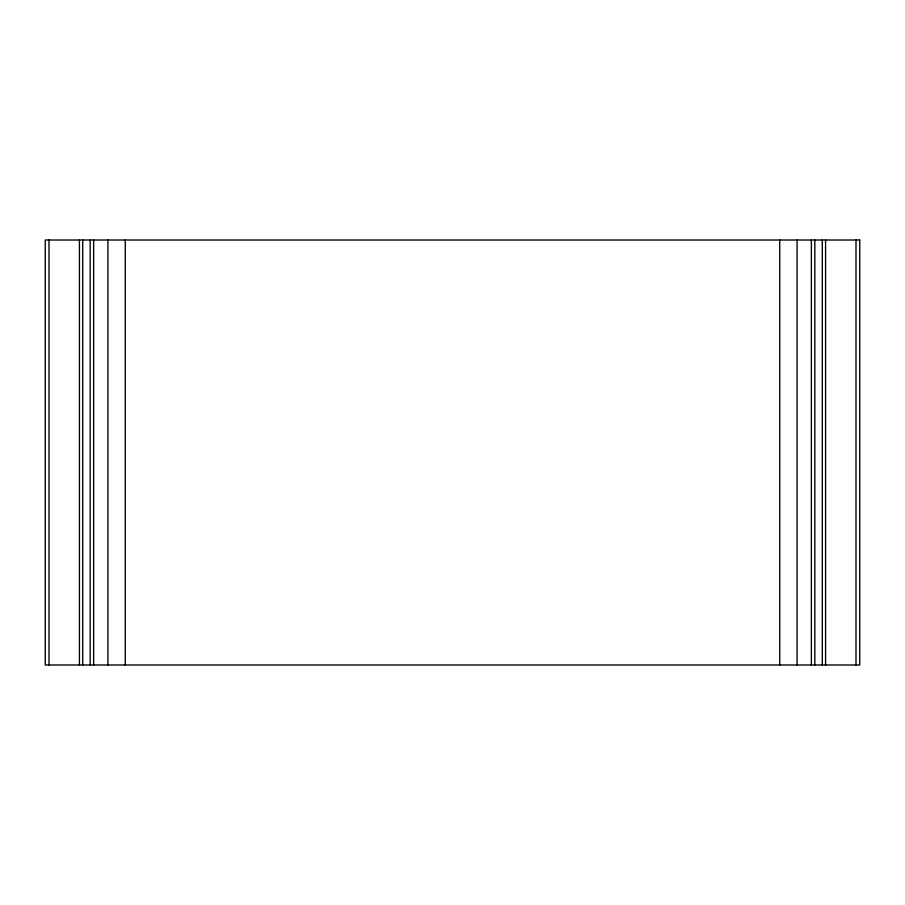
<?xml version="1.0" encoding="UTF-8"?>
<svg xmlns="http://www.w3.org/2000/svg" width="905" height="905" viewBox="0 0 905 905"><rect width="100%" height="100%" fill="white"/><g stroke="black" fill="none" stroke-linecap="round" stroke-linejoin="round"><path stroke-width="1.36" d="M855.994 240.017L855.994 664.983M825.575 240.017L825.575 664.983M822.283 240.017L822.283 664.983M814.839 240.017L814.839 664.983M811.366 240.017L811.366 664.983M797.09 240.017L797.09 664.983M779.725 240.017L779.725 664.983M125.275 240.017L125.275 664.983M107.91 240.017L107.91 664.983M93.634 240.017L93.634 664.983M90.161 240.017L90.161 664.983M82.717 240.017L82.717 664.983M79.425 240.017L79.425 664.983M49.006 240.017L49.006 664.983M859.739 240.017L45.261 240.017L45.25 664.983L859.739 664.983L859.75 240.017"/></g></svg>
